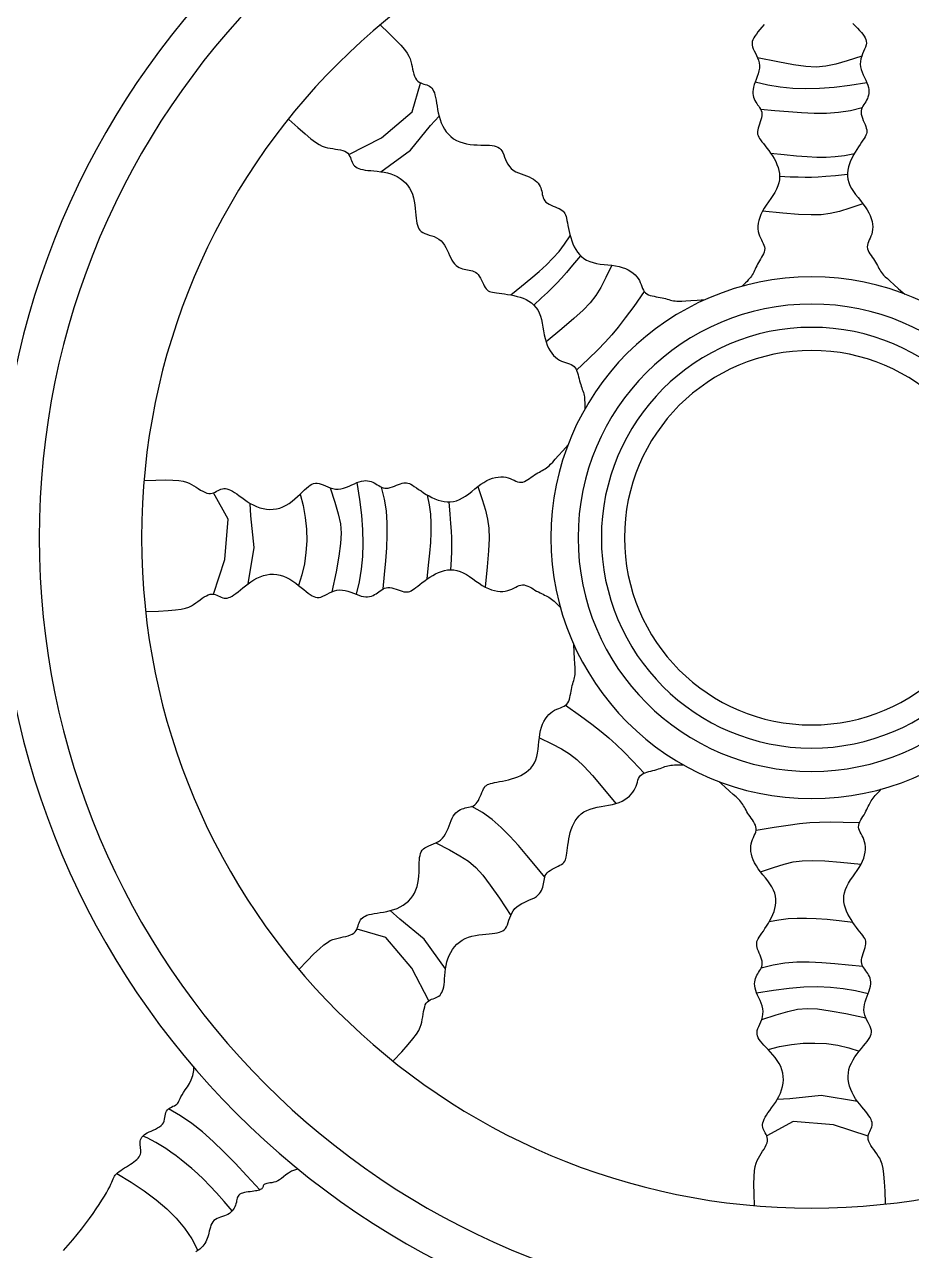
# Model space of a CAD drawing. Header units: millimetres. Extents: x -37 to 8970, y -2 to 4773.
# Drawn here: x 8037.1 to 8117.4, y 796.9 to 907.8 of the extents above; entities that cross this region are included whole.
import ezdxf

# ---------------------------------------------------------------- set-up
doc = ezdxf.new("R2010")
doc.units = ezdxf.units.MM

msp = doc.modelspace()

# ---------------------------------------------------------------- linework, layer by layer
at = {"color": 18, "true_color": 0x000000}
for p, q in [((8072.19, 899.91), (8072.95, 902.51)), ((8069.4, 897.55), (8072.19, 899.91)), ((8072.05, 896.44), (8073.86, 898.66)), ((8073.86, 898.66), (8074.62, 899.5)), ((8066.45, 896.03), (8069.4, 897.55)), ((8069.34, 894.49), (8072.05, 896.44)), ((8055.52, 863.05), (8054.22, 865.42)), ((8057.59, 863.35), (8057.53, 864.48)), ((8055.23, 859.41), (8055.52, 863.05)), ((8057.89, 860.49), (8057.59, 863.35)), ((8057.34, 857.21), (8057.89, 860.49)), ((8054.21, 856.25), (8055.23, 859.41)), ((8071.06, 826.87), (8070.21, 827.63)), ((8073.28, 825.06), (8071.06, 826.87)), ((8069.8, 825.2), (8067.21, 825.96)), ((8072.17, 822.42), (8069.8, 825.2)), ((8075.22, 822.35), (8073.28, 825.06)), ((8073.69, 819.47), (8072.17, 822.42)), ((8052.34, 812.71), (8052.42, 813.15)), ((8052.42, 813.15), (8052.43, 813.44)), ((8052.03, 811.98), (8052.2, 812.33)), ((8052.2, 812.33), (8052.34, 812.71)), ((8051.26, 810.79), (8051.36, 810.97)), ((8051.36, 810.97), (8051.49, 811.18)), ((8051.49, 811.18), (8051.65, 811.41)), ((8051.65, 811.41), (8051.84, 811.68)), ((8051.84, 811.68), (8052.03, 811.98)), ((8109.22, 810.9), (8106.37, 810.6)), ((8112.51, 810.36), (8109.22, 810.9)), ((8050.27, 809.77), (8050.4, 809.85)), ((8050.4, 809.85), (8050.54, 809.92)), ((8050.54, 809.92), (8050.67, 809.98)), ((8050.67, 809.98), (8050.79, 810.05)), ((8050.79, 810.05), (8050.89, 810.12)), ((8050.89, 810.12), (8050.97, 810.2)), ((8050.97, 810.2), (8051.03, 810.29)), ((8051.03, 810.29), (8051.08, 810.39)), ((8051.08, 810.39), (8051.13, 810.5)), ((8051.13, 810.5), (8051.19, 810.64)), ((8051.19, 810.64), (8051.26, 810.79)), ((8106.37, 810.6), (8105.24, 810.55)), ((8049.73, 808.59), (8049.77, 808.75)), ((8049.77, 808.75), (8049.8, 808.91)), ((8049.8, 808.91), (8049.82, 809.07)), ((8049.82, 809.07), (8049.85, 809.22)), ((8049.85, 809.22), (8049.88, 809.36)), ((8049.88, 809.36), (8049.95, 809.49)), ((8049.95, 809.49), (8050.03, 809.6)), ((8050.03, 809.6), (8050.14, 809.69)), ((8050.14, 809.69), (8050.27, 809.77)), ((8048.21, 807.51), (8048.38, 807.6)), ((8048.38, 807.6), (8048.57, 807.68)), ((8048.57, 807.68), (8048.76, 807.77)), ((8048.76, 807.77), (8048.96, 807.86)), ((8048.96, 807.86), (8049.15, 807.96)), ((8049.15, 807.96), (8049.32, 808.06)), ((8049.32, 808.06), (8049.47, 808.18)), ((8049.47, 808.18), (8049.59, 808.3)), ((8049.59, 808.3), (8049.68, 808.44)), ((8049.68, 808.44), (8049.73, 808.59)), ((8106.67, 808.54), (8104.3, 807.24)), ((8110.31, 808.24), (8106.67, 808.54)), ((8113.47, 807.23), (8110.31, 808.24)), ((8047.56, 806.66), (8047.57, 806.78)), ((8047.56, 806.53), (8047.56, 806.66)), ((8047.57, 806.4), (8047.56, 806.53)), ((8047.57, 806.78), (8047.61, 806.9)), ((8047.61, 806.9), (8047.66, 807.02)), ((8047.66, 807.02), (8047.73, 807.12)), ((8047.73, 807.12), (8047.82, 807.23)), ((8047.82, 807.23), (8047.93, 807.33)), ((8047.93, 807.33), (8048.06, 807.42)), ((8048.06, 807.42), (8048.21, 807.51)), ((8047.38, 805.24), (8047.48, 805.35)), ((8047.48, 805.35), (8047.55, 805.47)), ((8047.55, 805.47), (8047.6, 805.59)), ((8047.59, 806.26), (8047.57, 806.4)), ((8047.61, 806.13), (8047.59, 806.26)), ((8047.6, 805.59), (8047.62, 805.72)), ((8047.62, 805.99), (8047.61, 806.13)), ((8047.63, 805.85), (8047.62, 805.99)), ((8047.62, 805.72), (8047.63, 805.85)), ((8045.81, 804.12), (8045.98, 804.23)), ((8045.98, 804.23), (8046.15, 804.35)), ((8046.15, 804.35), (8046.33, 804.46)), ((8046.33, 804.46), (8046.51, 804.57)), ((8046.51, 804.57), (8046.69, 804.68)), ((8046.69, 804.68), (8046.85, 804.79)), ((8046.85, 804.79), (8047.01, 804.9)), ((8047.01, 804.9), (8047.15, 805.01)), ((8047.15, 805.01), (8047.27, 805.12)), ((8047.27, 805.12), (8047.38, 805.24)), ((8061.88, 804.23), (8061.64, 804.17)), ((8045, 803.06), (8045.06, 803.22)), ((8045.06, 803.22), (8045.12, 803.35)), ((8045.12, 803.35), (8045.18, 803.48)), ((8045.18, 803.48), (8045.24, 803.59)), ((8045.24, 803.59), (8045.31, 803.69)), ((8045.31, 803.69), (8045.4, 803.79)), ((8045.4, 803.79), (8045.52, 803.9)), ((8045.52, 803.9), (8045.66, 804.01)), ((8045.66, 804.01), (8045.81, 804.12)), ((8060.02, 803.17), (8059.84, 803.1)), ((8060.19, 803.27), (8060.02, 803.17)), ((8060.36, 803.4), (8060.19, 803.27)), ((8060.54, 803.55), (8060.36, 803.4)), ((8060.74, 803.72), (8060.54, 803.55)), ((8060.98, 803.88), (8060.74, 803.72)), ((8061.27, 804.04), (8060.98, 803.88)), ((8061.64, 804.17), (8061.27, 804.04)), ((8044.33, 801.78), (8044.52, 802.1)), ((8044.52, 802.1), (8044.68, 802.39)), ((8044.68, 802.39), (8044.81, 802.65)), ((8044.81, 802.65), (8044.92, 802.87)), ((8044.92, 802.87), (8045, 803.06)), ((8056.7, 802.02), (8056.58, 801.96)), ((8056.84, 802.07), (8056.7, 802.02)), ((8057, 802.11), (8056.84, 802.07)), ((8057.17, 802.14), (8057, 802.11)), ((8057.35, 802.17), (8057.17, 802.14)), ((8057.53, 802.19), (8057.35, 802.17)), ((8057.7, 802.21), (8057.53, 802.19)), ((8057.86, 802.23), (8057.7, 802.21)), ((8058.01, 802.26), (8057.86, 802.23)), ((8058.14, 802.28), (8058.01, 802.26)), ((8058.26, 802.31), (8058.14, 802.28)), ((8058.36, 802.34), (8058.26, 802.31)), ((8058.44, 802.38), (8058.36, 802.34)), ((8058.51, 802.42), (8058.44, 802.38)), ((8058.57, 802.46), (8058.51, 802.42)), ((8058.61, 802.51), (8058.57, 802.46)), ((8058.65, 802.56), (8058.61, 802.51)), ((8058.67, 802.62), (8058.65, 802.56)), ((8058.69, 802.68), (8058.67, 802.62)), ((8058.71, 802.74), (8058.69, 802.68)), ((8058.74, 802.8), (8058.71, 802.74)), ((8058.79, 802.85), (8058.74, 802.8)), ((8058.85, 802.89), (8058.79, 802.85)), ((8058.93, 802.92), (8058.85, 802.89)), ((8059.04, 802.95), (8058.93, 802.92)), ((8059.17, 802.97), (8059.04, 802.95)), ((8059.32, 802.99), (8059.17, 802.97)), ((8059.49, 803.01), (8059.32, 802.99)), ((8059.66, 803.05), (8059.49, 803.01)), ((8059.84, 803.1), (8059.66, 803.05)), ((8043.59, 800.64), (8043.86, 801.05)), ((8043.86, 801.05), (8044.11, 801.43)), ((8044.11, 801.43), (8044.33, 801.78)), ((8056.2, 800.97), (8056.14, 800.84)), ((8056.24, 801.11), (8056.2, 800.97)), ((8056.28, 801.24), (8056.24, 801.11)), ((8056.3, 801.36), (8056.28, 801.24)), ((8056.32, 801.48), (8056.3, 801.36)), ((8056.35, 801.6), (8056.32, 801.48)), ((8056.38, 801.7), (8056.35, 801.6)), ((8056.43, 801.8), (8056.38, 801.7)), ((8056.49, 801.88), (8056.43, 801.8)), ((8056.58, 801.96), (8056.49, 801.88)), ((8042.97, 799.76), (8043.3, 800.21)), ((8043.3, 800.21), (8043.59, 800.64)), ((8054.68, 799.83), (8054.53, 799.77)), ((8054.85, 799.89), (8054.68, 799.83)), ((8055.02, 799.95), (8054.85, 799.89)), ((8055.19, 800), (8055.02, 799.95)), ((8055.36, 800.06), (8055.19, 800)), ((8055.51, 800.14), (8055.36, 800.06)), ((8055.65, 800.23), (8055.51, 800.14)), ((8055.78, 800.33), (8055.65, 800.23)), ((8055.89, 800.45), (8055.78, 800.33)), ((8055.99, 800.57), (8055.89, 800.45)), ((8056.07, 800.7), (8055.99, 800.57)), ((8056.14, 800.84), (8056.07, 800.7)), ((8041.88, 798.33), (8042.26, 798.81)), ((8042.26, 798.81), (8042.63, 799.29)), ((8042.63, 799.29), (8042.97, 799.76)), ((8053.87, 798.81), (8053.82, 798.63)), ((8053.92, 798.99), (8053.87, 798.81)), ((8053.98, 799.16), (8053.92, 798.99)), ((8054.05, 799.32), (8053.98, 799.16)), ((8054.14, 799.46), (8054.05, 799.32)), ((8054.25, 799.58), (8054.14, 799.46)), ((8054.38, 799.68), (8054.25, 799.58)), ((8054.53, 799.77), (8054.38, 799.68)), ((8041.06, 797.35), (8041.48, 797.83)), ((8041.48, 797.83), (8041.88, 798.33)), ((8053.51, 797.66), (8053.43, 797.52)), ((8053.58, 797.81), (8053.51, 797.66)), ((8053.64, 797.96), (8053.58, 797.81)), ((8053.69, 798.11), (8053.64, 797.96)), ((8053.74, 798.28), (8053.69, 798.11)), ((8053.78, 798.45), (8053.74, 798.28)), ((8053.82, 798.63), (8053.78, 798.45)), ((8040.63, 796.87), (8041.06, 797.35)), ((8052.8, 796.88), (8052.62, 796.76)), ((8052.96, 797.01), (8052.8, 796.88)), ((8053.1, 797.13), (8052.96, 797.01)), ((8053.23, 797.26), (8053.1, 797.13)), ((8053.34, 797.39), (8053.23, 797.26)), ((8053.43, 797.52), (8053.34, 797.39))]:
    msp.add_line(p, q, dxfattribs=at)
for points in [[(8069.28, 907.78), (8070.07, 907.03), (8070.69, 906.42), (8071.16, 905.93), (8071.5, 905.53), (8071.74, 905.21), (8071.9, 904.93), (8072, 904.69), (8072.07, 904.47), (8072.13, 904.23), (8072.18, 904), (8072.23, 903.76), (8072.29, 903.54), (8072.35, 903.32), (8072.41, 903.12), (8072.49, 902.95), (8072.59, 902.8), (8072.7, 902.68), (8072.82, 902.59), (8072.96, 902.52), (8073.1, 902.47), (8073.24, 902.42), (8073.38, 902.38), (8073.52, 902.34), (8073.65, 902.28), (8073.77, 902.22), (8073.87, 902.14), (8073.97, 902.04), (8074.05, 901.92), (8074.13, 901.78), (8074.2, 901.61), (8074.25, 901.43), (8074.31, 901.21), (8074.35, 900.97), (8074.4, 900.7), (8074.44, 900.41), (8074.49, 900.12), (8074.55, 899.81), (8074.62, 899.5), (8074.71, 899.2), (8074.81, 898.9), (8074.95, 898.62), (8075.1, 898.35), (8075.28, 898.1), (8075.48, 897.87), (8075.7, 897.66), (8075.94, 897.47), (8076.21, 897.31), (8076.49, 897.19), (8076.79, 897.09), (8077.11, 897.01), (8077.43, 896.96), (8077.76, 896.93), (8078.08, 896.91), (8078.39, 896.9), (8078.68, 896.9), (8078.96, 896.89), (8079.2, 896.88), (8079.42, 896.86), (8079.62, 896.82), (8079.79, 896.78), (8079.94, 896.71), (8080.08, 896.62), (8080.2, 896.51), (8080.3, 896.38), (8080.39, 896.21), (8080.48, 896.02), (8080.56, 895.81), (8080.65, 895.59), (8080.74, 895.37), (8080.86, 895.16), (8080.99, 894.96), (8081.15, 894.78), (8081.34, 894.63), (8081.56, 894.49), (8081.8, 894.38), (8082.05, 894.28), (8082.29, 894.19), (8082.54, 894.1), (8082.77, 894.01), (8082.98, 893.91), (8083.17, 893.81), (8083.33, 893.69), (8083.47, 893.57), (8083.58, 893.44), (8083.68, 893.3), (8083.76, 893.16), (8083.82, 893.02), (8083.87, 892.87), (8083.91, 892.72), (8083.94, 892.57), (8083.97, 892.42), (8084.01, 892.27), (8084.05, 892.13), (8084.11, 891.99), (8084.19, 891.86), (8084.3, 891.74), (8084.43, 891.64), (8084.59, 891.54), (8084.77, 891.45), (8084.95, 891.37), (8085.14, 891.3), (8085.32, 891.22), (8085.49, 891.15), (8085.64, 891.07), (8085.76, 890.99), (8085.86, 890.91), (8085.95, 890.81), (8086.02, 890.7), (8086.07, 890.58), (8086.12, 890.43), (8086.16, 890.27), (8086.2, 890.08), (8086.24, 889.86), (8086.29, 889.62), (8086.34, 889.36), (8086.39, 889.09), (8086.46, 888.81), (8086.54, 888.53), (8086.63, 888.24), (8086.73, 887.97), (8086.85, 887.7), (8086.99, 887.45), (8087.14, 887.21), (8087.32, 886.99), (8087.52, 886.8), (8087.74, 886.62), (8087.98, 886.47), (8088.26, 886.35), (8088.56, 886.26), (8088.88, 886.19), (8089.21, 886.13), (8089.56, 886.09), (8089.91, 886.05), (8090.25, 886.02), (8090.59, 885.97), (8090.91, 885.9), (8091.21, 885.82), (8091.49, 885.72), (8091.74, 885.6), (8091.97, 885.47), (8092.18, 885.32), (8092.36, 885.16), (8092.52, 884.99), (8092.65, 884.81), (8092.75, 884.63), (8092.84, 884.45), (8092.91, 884.27), (8092.98, 884.1), (8093.05, 883.93), (8093.12, 883.78), (8093.2, 883.64), (8093.3, 883.53), (8093.43, 883.43), (8093.57, 883.36), (8093.73, 883.3), (8093.91, 883.25), (8094.09, 883.22), (8094.28, 883.18), (8094.46, 883.15), (8094.64, 883.12), (8094.81, 883.08), (8094.97, 883.04), (8095.13, 883), (8095.28, 882.95), (8095.42, 882.91), (8095.56, 882.87), (8095.7, 882.84), (8095.84, 882.81), (8095.98, 882.79), (8096.14, 882.78), (8096.35, 882.78), (8096.61, 882.78), (8096.96, 882.8), (8097.41, 882.83), (8097.99, 882.86), (8098.71, 882.91)], [(8104.05, 907.81), (8103.85, 907.57), (8103.67, 907.35), (8103.49, 907.14), (8103.34, 906.94), (8103.21, 906.76), (8103.1, 906.59), (8103.03, 906.43), (8102.97, 906.27), (8102.95, 906.12), (8102.96, 905.95), (8102.99, 905.78), (8103.06, 905.61), (8103.15, 905.42), (8103.25, 905.22), (8103.35, 905.01), (8103.45, 904.79), (8103.54, 904.57), (8103.6, 904.34), (8103.63, 904.09), (8103.62, 903.85), (8103.58, 903.6), (8103.51, 903.34), (8103.42, 903.09), (8103.33, 902.84), (8103.23, 902.6), (8103.15, 902.37), (8103.08, 902.14), (8103.04, 901.93), (8103.02, 901.74), (8103.02, 901.55), (8103.04, 901.38), (8103.08, 901.22), (8103.13, 901.07), (8103.2, 900.93), (8103.28, 900.79), (8103.37, 900.66), (8103.46, 900.54), (8103.56, 900.42), (8103.64, 900.29), (8103.72, 900.16), (8103.78, 900.03), (8103.83, 899.88), (8103.85, 899.73), (8103.84, 899.56), (8103.8, 899.37), (8103.76, 899.18), (8103.7, 898.99), (8103.63, 898.8), (8103.57, 898.62), (8103.51, 898.44), (8103.47, 898.28), (8103.45, 898.13), (8103.44, 898), (8103.46, 897.87), (8103.5, 897.75), (8103.56, 897.62), (8103.63, 897.49), (8103.73, 897.36), (8103.85, 897.2), (8103.98, 897.03), (8104.13, 896.83), (8104.29, 896.63), (8104.46, 896.4), (8104.63, 896.17), (8104.79, 895.92), (8104.95, 895.67), (8105.09, 895.41), (8105.21, 895.15), (8105.31, 894.88), (8105.38, 894.6), (8105.43, 894.33), (8105.45, 894.05), (8105.44, 893.76), (8105.39, 893.48), (8105.3, 893.2), (8105.17, 892.91), (8105.01, 892.62), (8104.83, 892.33), (8104.64, 892.05), (8104.43, 891.76), (8104.24, 891.47), (8104.05, 891.19), (8103.89, 890.91), (8103.75, 890.63), (8103.65, 890.35), (8103.57, 890.08), (8103.52, 889.82), (8103.49, 889.56), (8103.49, 889.32), (8103.52, 889.09), (8103.56, 888.88), (8103.63, 888.68), (8103.71, 888.5), (8103.8, 888.32), (8103.88, 888.16), (8103.97, 888), (8104.03, 887.85), (8104.08, 887.69), (8104.1, 887.54), (8104.09, 887.38), (8104.05, 887.22), (8103.99, 887.06), (8103.91, 886.9), (8103.82, 886.74), (8103.72, 886.58), (8103.62, 886.42), (8103.53, 886.26), (8103.44, 886.11), (8103.37, 885.96), (8103.3, 885.82), (8103.23, 885.68), (8103.17, 885.54), (8103.11, 885.41), (8103.04, 885.28), (8102.97, 885.16), (8102.89, 885.04), (8102.81, 884.92), (8102.72, 884.81), (8102.61, 884.69), (8102.5, 884.56), (8102.37, 884.43), (8102.22, 884.28), (8102.06, 884.12)], [(8112.08, 907.91), (8112.29, 907.68), (8112.5, 907.47), (8112.68, 907.27), (8112.85, 907.09), (8112.99, 906.92), (8113.11, 906.76), (8113.2, 906.6), (8113.26, 906.45), (8113.29, 906.29), (8113.3, 906.13), (8113.27, 905.96), (8113.22, 905.77), (8113.14, 905.58), (8113.05, 905.37), (8112.96, 905.16), (8112.88, 904.94), (8112.81, 904.71), (8112.76, 904.47), (8112.75, 904.23), (8112.77, 903.98), (8112.83, 903.73), (8112.92, 903.49), (8113.02, 903.24), (8113.13, 903), (8113.24, 902.76), (8113.34, 902.53), (8113.43, 902.32), (8113.48, 902.11), (8113.52, 901.92), (8113.53, 901.73), (8113.52, 901.56), (8113.49, 901.4), (8113.44, 901.24), (8113.39, 901.1), (8113.32, 900.96), (8113.24, 900.82), (8113.15, 900.69), (8113.07, 900.56), (8112.99, 900.43), (8112.92, 900.3), (8112.87, 900.16), (8112.83, 900.01), (8112.82, 899.86), (8112.84, 899.69), (8112.89, 899.51), (8112.95, 899.32), (8113.02, 899.13), (8113.1, 898.95), (8113.18, 898.77), (8113.24, 898.59), (8113.29, 898.43), (8113.33, 898.29), (8113.34, 898.15), (8113.33, 898.03), (8113.3, 897.9), (8113.25, 897.78), (8113.18, 897.64), (8113.1, 897.5), (8112.99, 897.33), (8112.87, 897.15), (8112.73, 896.95), (8112.58, 896.73), (8112.43, 896.5), (8112.28, 896.25), (8112.13, 896), (8112, 895.73), (8111.87, 895.47), (8111.77, 895.19), (8111.69, 894.92), (8111.63, 894.64), (8111.6, 894.36), (8111.6, 894.08), (8111.63, 893.8), (8111.7, 893.52), (8111.81, 893.24), (8111.95, 892.96), (8112.13, 892.69), (8112.33, 892.41), (8112.55, 892.14), (8112.77, 891.87), (8112.98, 891.59), (8113.19, 891.32), (8113.37, 891.05), (8113.52, 890.78), (8113.65, 890.51), (8113.74, 890.25), (8113.81, 889.99), (8113.85, 889.74), (8113.87, 889.5), (8113.86, 889.27), (8113.83, 889.05), (8113.78, 888.85), (8113.71, 888.66), (8113.63, 888.48), (8113.56, 888.31), (8113.49, 888.15), (8113.43, 887.99), (8113.39, 887.83), (8113.38, 887.68), (8113.4, 887.52), (8113.45, 887.37), (8113.53, 887.21), (8113.62, 887.06), (8113.72, 886.9), (8113.83, 886.75), (8113.94, 886.59), (8114.04, 886.44), (8114.13, 886.3), (8114.22, 886.15), (8114.3, 886.01), (8114.37, 885.88), (8114.44, 885.74), (8114.52, 885.62), (8114.59, 885.49), (8114.67, 885.38), (8114.75, 885.26), (8114.86, 885.14), (8115, 884.99), (8115.2, 884.81), (8115.45, 884.58), (8115.79, 884.28), (8116.22, 883.9), (8116.77, 883.42)], [(8112.88, 904.94), (8111.57, 904.52), (8110.53, 904.22), (8109.63, 904.03), (8108.76, 903.96), (8107.82, 904), (8106.7, 904.16), (8105.28, 904.42), (8103.45, 904.79)], [(8113.34, 902.53), (8111.81, 902.29), (8110.39, 902.12), (8109.07, 902.02), (8107.83, 901.99), (8106.65, 902.03), (8105.51, 902.14), (8104.37, 902.33), (8103.23, 902.6)], [(8103.72, 900.16), (8105.02, 900.04), (8106.26, 899.92), (8107.44, 899.83), (8108.58, 899.78), (8109.69, 899.78), (8110.77, 899.86), (8111.85, 900.03), (8112.92, 900.3)], [(8061.04, 899.22), (8061.84, 898.48), (8062.49, 897.9), (8063.01, 897.47), (8063.43, 897.15), (8063.77, 896.94), (8064.05, 896.8), (8064.3, 896.71), (8064.53, 896.66), (8064.77, 896.62), (8065.01, 896.58), (8065.24, 896.54), (8065.47, 896.5), (8065.69, 896.46), (8065.9, 896.4), (8066.08, 896.34), (8066.23, 896.25), (8066.36, 896.15), (8066.45, 896.03), (8066.53, 895.9), (8066.6, 895.77), (8066.65, 895.63), (8066.7, 895.49), (8066.75, 895.35), (8066.81, 895.23), (8066.89, 895.11), (8066.98, 895.01), (8067.08, 894.93), (8067.21, 894.85), (8067.35, 894.78), (8067.52, 894.73), (8067.71, 894.68), (8067.93, 894.64), (8068.18, 894.61), (8068.44, 894.59), (8068.73, 894.56), (8069.03, 894.53), (8069.34, 894.49), (8069.65, 894.44), (8069.96, 894.38), (8070.27, 894.29), (8070.56, 894.18), (8070.84, 894.04), (8071.1, 893.88), (8071.35, 893.7), (8071.57, 893.49), (8071.77, 893.26), (8071.94, 893.01), (8072.09, 892.73), (8072.21, 892.44), (8072.3, 892.13), (8072.37, 891.81), (8072.43, 891.49), (8072.47, 891.17), (8072.5, 890.86), (8072.53, 890.56), (8072.55, 890.29), (8072.58, 890.05), (8072.62, 889.83), (8072.66, 889.64), (8072.72, 889.47), (8072.79, 889.32), (8072.89, 889.19), (8073.01, 889.08), (8073.15, 888.98), (8073.33, 888.9), (8073.52, 888.83), (8073.73, 888.76), (8073.96, 888.69), (8074.18, 888.61), (8074.4, 888.51), (8074.61, 888.39), (8074.8, 888.24), (8074.97, 888.06), (8075.11, 887.85), (8075.24, 887.62), (8075.36, 887.38), (8075.47, 887.14), (8075.58, 886.9), (8075.68, 886.68), (8075.79, 886.47), (8075.91, 886.29), (8076.03, 886.14), (8076.16, 886.01), (8076.3, 885.91), (8076.44, 885.82), (8076.59, 885.75), (8076.74, 885.7), (8076.89, 885.66), (8077.04, 885.63), (8077.2, 885.61), (8077.35, 885.59), (8077.5, 885.56), (8077.64, 885.53), (8077.78, 885.47), (8077.92, 885.4), (8078.04, 885.3), (8078.15, 885.18), (8078.26, 885.03), (8078.36, 884.86), (8078.45, 884.68), (8078.54, 884.5), (8078.63, 884.32), (8078.72, 884.16), (8078.8, 884.01), (8078.89, 883.89), (8078.98, 883.8), (8079.08, 883.72), (8079.19, 883.66), (8079.32, 883.61), (8079.47, 883.58), (8079.64, 883.55), (8079.83, 883.52), (8080.05, 883.49), (8080.29, 883.46), (8080.55, 883.43), (8080.83, 883.39), (8081.11, 883.34), (8081.4, 883.28), (8081.69, 883.21), (8081.97, 883.13), (8082.24, 883.03), (8082.5, 882.91), (8082.75, 882.77), (8082.98, 882.61), (8083.19, 882.42), (8083.38, 882.21), (8083.55, 881.98), (8083.69, 881.71), (8083.8, 881.42), (8083.89, 881.11), (8083.97, 880.77), (8084.03, 880.43), (8084.09, 880.09), (8084.15, 879.74), (8084.22, 879.41), (8084.31, 879.1), (8084.41, 878.8), (8084.53, 878.53), (8084.67, 878.29), (8084.82, 878.07), (8084.98, 877.87), (8085.15, 877.7), (8085.33, 877.55), (8085.51, 877.43), (8085.7, 877.34), (8085.89, 877.27), (8086.07, 877.21), (8086.25, 877.15), (8086.42, 877.1), (8086.57, 877.04), (8086.72, 876.96), (8086.84, 876.87), (8086.94, 876.75), (8087.03, 876.61), (8087.1, 876.45), (8087.15, 876.28), (8087.2, 876.1), (8087.25, 875.92), (8087.29, 875.74), (8087.33, 875.56), (8087.38, 875.39), (8087.44, 875.23), (8087.49, 875.08), (8087.54, 874.93), (8087.59, 874.79), (8087.64, 874.65), (8087.69, 874.52), (8087.72, 874.38), (8087.75, 874.25), (8087.78, 874.11), (8087.79, 873.96), (8087.8, 873.8), (8087.81, 873.63), (8087.81, 873.44), (8087.81, 873.23), (8087.81, 873)], [(8104.63, 896.17), (8105.87, 896.03), (8106.97, 895.92), (8107.94, 895.85), (8108.83, 895.8), (8109.67, 895.8), (8110.49, 895.85), (8111.32, 895.96), (8112.21, 896.13)], [(8111.6, 894.22), (8110.5, 894.12), (8109.64, 894.05), (8108.94, 894), (8108.34, 893.97), (8107.76, 893.96), (8107.14, 893.98), (8106.39, 894), (8105.45, 894.05)], [(8112.98, 891.59), (8111.81, 891.19), (8110.86, 890.89), (8110.03, 890.7), (8109.2, 890.59), (8108.29, 890.57), (8107.16, 890.62), (8105.73, 890.73), (8103.89, 890.91)], [(8081.11, 883.34), (8082.08, 884.13), (8082.93, 884.82), (8083.68, 885.45), (8084.34, 886.05), (8084.93, 886.65), (8085.48, 887.26), (8085.99, 887.93), (8086.5, 888.67)], [(8087.42, 886.89), (8086.71, 886.04), (8086.15, 885.38), (8085.69, 884.85), (8085.29, 884.41), (8084.89, 884), (8084.43, 883.56), (8083.89, 883.06), (8083.19, 882.42)], [(8090.25, 886.02), (8089.71, 884.9), (8089.25, 884.02), (8088.8, 883.29), (8088.29, 882.63), (8087.66, 881.97), (8086.83, 881.21), (8085.74, 880.28), (8084.31, 879.1)], [(8093.2, 883.64), (8092.24, 882.3), (8091.47, 881.26), (8090.84, 880.42), (8090.26, 879.72), (8089.66, 879.06), (8088.98, 878.37), (8088.14, 877.55), (8087.06, 876.53)], [(8047.91, 866.55), (8048.99, 866.59), (8049.86, 866.6), (8050.54, 866.58), (8051.07, 866.54), (8051.46, 866.48), (8051.77, 866.4), (8052.01, 866.3), (8052.22, 866.19), (8052.42, 866.06), (8052.63, 865.93), (8052.83, 865.81), (8053.03, 865.68), (8053.23, 865.57), (8053.41, 865.48), (8053.59, 865.41), (8053.77, 865.37), (8053.93, 865.37), (8054.08, 865.39), (8054.22, 865.44), (8054.36, 865.5), (8054.49, 865.57), (8054.62, 865.64), (8054.75, 865.71), (8054.88, 865.76), (8055.01, 865.8), (8055.14, 865.81), (8055.28, 865.81), (8055.42, 865.79), (8055.58, 865.74), (8055.74, 865.67), (8055.92, 865.58), (8056.1, 865.47), (8056.31, 865.33), (8056.53, 865.17), (8056.76, 865), (8057.01, 864.82), (8057.26, 864.65), (8057.53, 864.48), (8057.81, 864.33), (8058.1, 864.19), (8058.39, 864.08), (8058.69, 864), (8058.99, 863.95), (8059.3, 863.93), (8059.6, 863.94), (8059.9, 863.98), (8060.2, 864.05), (8060.49, 864.16), (8060.78, 864.31), (8061.05, 864.48), (8061.32, 864.67), (8061.57, 864.88), (8061.81, 865.09), (8062.04, 865.31), (8062.25, 865.51), (8062.45, 865.7), (8062.63, 865.86), (8062.8, 866), (8062.96, 866.12), (8063.12, 866.21), (8063.27, 866.27), (8063.43, 866.31), (8063.59, 866.31), (8063.76, 866.29), (8063.94, 866.23), (8064.14, 866.16), (8064.34, 866.07), (8064.56, 865.98), (8064.78, 865.89), (8065.01, 865.82), (8065.25, 865.77), (8065.49, 865.76), (8065.74, 865.79), (8065.98, 865.85), (8066.23, 865.93), (8066.48, 866.04), (8066.72, 866.15), (8066.96, 866.26), (8067.18, 866.36), (8067.4, 866.44), (8067.61, 866.5), (8067.8, 866.53), (8067.98, 866.54), (8068.16, 866.53), (8068.32, 866.5), (8068.48, 866.46), (8068.62, 866.4), (8068.76, 866.33), (8068.9, 866.25), (8069.03, 866.16), (8069.16, 866.08), (8069.29, 866), (8069.42, 865.93), (8069.56, 865.88), (8069.7, 865.85), (8069.86, 865.84), (8070.03, 865.86), (8070.21, 865.9), (8070.4, 865.96), (8070.59, 866.04), (8070.77, 866.11), (8070.95, 866.19), (8071.13, 866.26), (8071.29, 866.31), (8071.43, 866.34), (8071.56, 866.35), (8071.69, 866.34), (8071.81, 866.31), (8071.94, 866.27), (8072.08, 866.2), (8072.22, 866.11), (8072.38, 866), (8072.57, 865.88), (8072.77, 865.74), (8072.99, 865.6), (8073.22, 865.44), (8073.47, 865.29), (8073.72, 865.15), (8073.98, 865.01), (8074.25, 864.89), (8074.53, 864.78), (8074.8, 864.7), (8075.08, 864.64), (8075.36, 864.61), (8075.64, 864.61), (8075.92, 864.65), (8076.2, 864.71), (8076.48, 864.82), (8076.75, 864.97), (8077.03, 865.14), (8077.31, 865.35), (8077.58, 865.56), (8077.85, 865.78), (8078.12, 866), (8078.4, 866.2), (8078.67, 866.38), (8078.94, 866.54), (8079.21, 866.66), (8079.47, 866.76), (8079.73, 866.82), (8079.98, 866.86), (8080.22, 866.88), (8080.45, 866.87), (8080.67, 866.84), (8080.87, 866.79), (8081.06, 866.72), (8081.24, 866.65), (8081.41, 866.57), (8081.57, 866.5), (8081.73, 866.44), (8081.89, 866.4), (8082.04, 866.39), (8082.19, 866.41), (8082.35, 866.47), (8082.51, 866.54), (8082.66, 866.63), (8082.82, 866.73), (8082.97, 866.84), (8083.12, 866.95), (8083.27, 867.05), (8083.42, 867.15), (8083.57, 867.23), (8083.71, 867.31), (8083.84, 867.38), (8083.97, 867.46), (8084.1, 867.53), (8084.22, 867.6), (8084.34, 867.68), (8084.46, 867.77), (8084.58, 867.87), (8084.72, 868.02), (8084.91, 868.21), (8085.14, 868.47), (8085.44, 868.8), (8085.82, 869.24), (8086.3, 869.78)], [(8067.18, 866.36), (8067.43, 864.82), (8067.6, 863.4), (8067.7, 862.09), (8067.73, 860.85), (8067.69, 859.67), (8067.57, 858.52), (8067.38, 857.39), (8067.12, 856.25)], [(8062.04, 865.31), (8062.32, 864.27), (8062.51, 863.21), (8062.62, 862.14), (8062.64, 861.08), (8062.57, 860.02), (8062.43, 859), (8062.21, 858.01), (8061.91, 857.06)], [(8064.78, 865.89), (8065.2, 864.59), (8065.5, 863.54), (8065.69, 862.64), (8065.76, 861.78), (8065.71, 860.84), (8065.56, 859.71), (8065.3, 858.29), (8064.93, 856.47)], [(8069.55, 856.73), (8069.68, 858.04), (8069.8, 859.27), (8069.89, 860.46), (8069.94, 861.59), (8069.94, 862.7), (8069.86, 863.79), (8069.69, 864.86), (8069.42, 865.93)], [(8078.12, 866), (8078.53, 864.82), (8078.82, 863.87), (8079.02, 863.04), (8079.13, 862.22), (8079.15, 861.3), (8079.1, 860.18), (8078.99, 858.75), (8078.81, 856.9)], [(8073.55, 857.64), (8073.68, 858.89), (8073.79, 859.98), (8073.87, 860.95), (8073.92, 861.84), (8073.92, 862.68), (8073.87, 863.5), (8073.76, 864.34), (8073.59, 865.22)], [(8075.5, 864.61), (8075.6, 863.51), (8075.67, 862.65), (8075.72, 861.95), (8075.75, 861.35), (8075.76, 860.78), (8075.74, 860.15), (8075.71, 859.4), (8075.67, 858.46)], [(8048.13, 854.68), (8049.22, 854.72), (8050.09, 854.77), (8050.76, 854.83), (8051.28, 854.91), (8051.68, 854.99), (8051.97, 855.1), (8052.21, 855.21), (8052.41, 855.34), (8052.61, 855.47), (8052.8, 855.61), (8053, 855.76), (8053.19, 855.89), (8053.37, 856.01), (8053.56, 856.12), (8053.73, 856.2), (8053.9, 856.25), (8054.06, 856.27), (8054.21, 856.25), (8054.36, 856.22), (8054.5, 856.16), (8054.64, 856.1), (8054.77, 856.04), (8054.91, 855.98), (8055.04, 855.94), (8055.17, 855.91), (8055.3, 855.9), (8055.44, 855.91), (8055.58, 855.95), (8055.73, 856), (8055.89, 856.08), (8056.06, 856.19), (8056.24, 856.31), (8056.43, 856.47), (8056.64, 856.64), (8056.86, 856.82), (8057.1, 857.01), (8057.34, 857.21), (8057.6, 857.39), (8057.87, 857.56), (8058.14, 857.72), (8058.43, 857.84), (8058.72, 857.94), (8059.02, 858.02), (8059.32, 858.06), (8059.63, 858.07), (8059.93, 858.05), (8060.23, 857.99), (8060.53, 857.9), (8060.82, 857.78), (8061.11, 857.63), (8061.39, 857.45), (8061.65, 857.26), (8061.91, 857.06), (8062.15, 856.87), (8062.37, 856.68), (8062.58, 856.5), (8062.78, 856.35), (8062.96, 856.22), (8063.13, 856.12), (8063.29, 856.04), (8063.45, 855.99), (8063.6, 855.96), (8063.77, 855.97), (8063.93, 856), (8064.11, 856.07), (8064.3, 856.16), (8064.5, 856.26), (8064.71, 856.37), (8064.93, 856.47), (8065.15, 856.55), (8065.38, 856.61), (8065.62, 856.64), (8065.87, 856.63), (8066.12, 856.59), (8066.38, 856.52), (8066.63, 856.43), (8066.88, 856.34), (8067.12, 856.25), (8067.35, 856.16), (8067.58, 856.09), (8067.78, 856.05), (8067.98, 856.03), (8068.16, 856.03), (8068.34, 856.05), (8068.5, 856.09), (8068.65, 856.15), (8068.79, 856.22), (8068.93, 856.29), (8069.06, 856.38), (8069.18, 856.48), (8069.3, 856.57), (8069.43, 856.66), (8069.55, 856.73), (8069.69, 856.8), (8069.83, 856.84), (8069.99, 856.86), (8070.16, 856.85), (8070.34, 856.82), (8070.53, 856.77), (8070.73, 856.71), (8070.92, 856.64), (8071.1, 856.58), (8071.28, 856.53), (8071.44, 856.48), (8071.59, 856.46), (8071.72, 856.46), (8071.85, 856.48), (8071.97, 856.51), (8072.09, 856.57), (8072.22, 856.65), (8072.36, 856.74), (8072.52, 856.86), (8072.69, 857), (8072.88, 857.15), (8073.09, 857.31), (8073.32, 857.47), (8073.55, 857.64), (8073.79, 857.81), (8074.05, 857.96), (8074.31, 858.1), (8074.57, 858.22), (8074.84, 858.32), (8075.12, 858.4), (8075.39, 858.45), (8075.67, 858.46), (8075.95, 858.45), (8076.24, 858.4), (8076.52, 858.31), (8076.81, 858.19), (8077.1, 858.03), (8077.39, 857.85), (8077.67, 857.65), (8077.96, 857.45), (8078.25, 857.25), (8078.53, 857.06), (8078.81, 856.9), (8079.09, 856.77), (8079.37, 856.66), (8079.64, 856.58), (8079.9, 856.53), (8080.15, 856.51), (8080.4, 856.51), (8080.62, 856.53), (8080.84, 856.58), (8081.04, 856.64), (8081.22, 856.72), (8081.4, 856.81), (8081.56, 856.9), (8081.72, 856.98), (8081.87, 857.05), (8082.03, 857.09), (8082.18, 857.11), (8082.33, 857.1), (8082.49, 857.06), (8082.65, 857), (8082.82, 856.92), (8082.98, 856.83), (8083.14, 856.73), (8083.3, 856.63), (8083.45, 856.54), (8083.61, 856.46), (8083.76, 856.38), (8083.9, 856.31), (8084.04, 856.25), (8084.18, 856.18), (8084.31, 856.12), (8084.44, 856.05), (8084.56, 855.98), (8084.68, 855.91), (8084.79, 855.82), (8084.91, 855.73), (8085.03, 855.63), (8085.16, 855.51), (8085.29, 855.38), (8085.44, 855.23), (8085.6, 855.07)], [(8061.94, 822.29), (8062.69, 823.09), (8063.29, 823.71), (8063.79, 824.18), (8064.19, 824.52), (8064.51, 824.75), (8064.78, 824.91), (8065.02, 825.01), (8065.25, 825.08), (8065.48, 825.14), (8065.72, 825.19), (8065.95, 825.25), (8066.18, 825.3), (8066.4, 825.36), (8066.6, 825.43), (8066.77, 825.51), (8066.92, 825.6), (8067.04, 825.71), (8067.13, 825.83), (8067.2, 825.97), (8067.25, 826.11), (8067.3, 826.25), (8067.34, 826.4), (8067.38, 826.53), (8067.44, 826.66), (8067.5, 826.78), (8067.58, 826.89), (8067.68, 826.98), (8067.8, 827.07), (8067.94, 827.14), (8068.1, 827.21), (8068.29, 827.27), (8068.51, 827.32), (8068.75, 827.37), (8069.02, 827.41), (8069.3, 827.45), (8069.6, 827.5), (8069.91, 827.56), (8070.21, 827.63), (8070.52, 827.72), (8070.82, 827.83), (8071.1, 827.96), (8071.37, 828.11), (8071.62, 828.29), (8071.85, 828.49), (8072.06, 828.71), (8072.25, 828.96), (8072.4, 829.22), (8072.53, 829.5), (8072.63, 829.8), (8072.7, 830.12), (8072.75, 830.44), (8072.79, 830.77), (8072.81, 831.09), (8072.82, 831.4), (8072.82, 831.7), (8072.83, 831.97), (8072.84, 832.21), (8072.86, 832.43), (8072.9, 832.63), (8072.94, 832.8), (8073.01, 832.96), (8073.09, 833.09), (8073.21, 833.21), (8073.34, 833.31), (8073.51, 833.41), (8073.7, 833.49), (8073.91, 833.57), (8074.13, 833.66), (8074.34, 833.76), (8074.56, 833.87), (8074.76, 834), (8074.94, 834.17), (8075.09, 834.36), (8075.22, 834.58), (8075.34, 834.81), (8075.44, 835.06), (8075.53, 835.31), (8075.62, 835.55), (8075.71, 835.78), (8075.81, 836), (8075.91, 836.18), (8076.03, 836.34), (8076.15, 836.48), (8076.28, 836.59), (8076.41, 836.69), (8076.56, 836.77), (8076.7, 836.83), (8076.85, 836.88), (8077, 836.92), (8077.15, 836.95), (8077.3, 836.98), (8077.45, 837.02), (8077.59, 837.06), (8077.73, 837.12), (8077.86, 837.2), (8077.97, 837.31), (8078.08, 837.45), (8078.18, 837.6), (8078.26, 837.78), (8078.35, 837.96), (8078.42, 838.15), (8078.5, 838.33), (8078.57, 838.5), (8078.65, 838.65), (8078.73, 838.78), (8078.81, 838.88), (8078.91, 838.96), (8079.02, 839.03), (8079.14, 839.08), (8079.28, 839.13), (8079.45, 839.17), (8079.64, 839.21), (8079.86, 839.25), (8080.1, 839.3), (8080.35, 839.35), (8080.63, 839.41), (8080.91, 839.47), (8081.19, 839.55), (8081.47, 839.64), (8081.75, 839.74), (8082.02, 839.86), (8082.27, 840), (8082.51, 840.16), (8082.73, 840.33), (8082.92, 840.53), (8083.1, 840.75), (8083.25, 841), (8083.37, 841.27), (8083.46, 841.57), (8083.53, 841.89), (8083.59, 842.23), (8083.63, 842.57), (8083.66, 842.92), (8083.7, 843.27), (8083.75, 843.6), (8083.81, 843.92), (8083.9, 844.22), (8084, 844.5), (8084.12, 844.75), (8084.25, 844.98), (8084.4, 845.19), (8084.56, 845.37), (8084.73, 845.53), (8084.9, 845.66), (8085.08, 845.77), (8085.27, 845.85), (8085.45, 845.93), (8085.62, 845.99), (8085.79, 846.06), (8085.94, 846.13), (8086.08, 846.21), (8086.19, 846.31), (8086.29, 846.44), (8086.36, 846.59), (8086.42, 846.75), (8086.47, 846.92), (8086.5, 847.1), (8086.54, 847.29), (8086.57, 847.47), (8086.6, 847.65), (8086.64, 847.82), (8086.68, 847.99), (8086.72, 848.14), (8086.77, 848.29), (8086.81, 848.44), (8086.85, 848.58), (8086.88, 848.72), (8086.91, 848.85), (8086.93, 848.99), (8086.94, 849.16), (8086.94, 849.36), (8086.94, 849.63), (8086.92, 849.97), (8086.89, 850.43), (8086.85, 851), (8086.81, 851.72)], [(8086.08, 846.21), (8087.42, 845.25), (8088.46, 844.49), (8089.3, 843.85), (8090, 843.27), (8090.66, 842.67), (8091.35, 841.99), (8092.17, 841.15), (8093.19, 840.08)], [(8083.7, 843.27), (8084.82, 842.72), (8085.7, 842.26), (8086.43, 841.81), (8087.09, 841.3), (8087.75, 840.67), (8088.51, 839.84), (8089.44, 838.75), (8090.62, 837.32)], [(8070.49, 814.06), (8071.24, 814.85), (8071.82, 815.5), (8072.25, 816.02), (8072.57, 816.44), (8072.78, 816.78), (8072.92, 817.07), (8073.01, 817.31), (8073.06, 817.54), (8073.1, 817.78), (8073.14, 818.02), (8073.18, 818.26), (8073.22, 818.49), (8073.26, 818.71), (8073.32, 818.91), (8073.38, 819.09), (8073.47, 819.24), (8073.57, 819.37), (8073.69, 819.47), (8073.82, 819.55), (8073.95, 819.61), (8074.09, 819.66), (8074.23, 819.71), (8074.37, 819.77), (8074.49, 819.83), (8074.6, 819.9), (8074.71, 819.99), (8074.79, 820.1), (8074.87, 820.22), (8074.94, 820.36), (8074.99, 820.53), (8075.04, 820.72), (8075.08, 820.94), (8075.11, 821.19), (8075.13, 821.46), (8075.16, 821.75), (8075.19, 822.05), (8075.22, 822.35), (8075.27, 822.67), (8075.34, 822.98), (8075.43, 823.28), (8075.54, 823.57), (8075.68, 823.85), (8075.84, 824.11), (8076.02, 824.36), (8076.23, 824.58), (8076.46, 824.78), (8076.71, 824.96), (8076.99, 825.1), (8077.28, 825.22), (8077.59, 825.32), (8077.91, 825.39), (8078.23, 825.44), (8078.55, 825.48), (8078.86, 825.51), (8079.15, 825.54), (8079.43, 825.56), (8079.67, 825.59), (8079.89, 825.63), (8080.08, 825.67), (8080.25, 825.73), (8080.4, 825.81), (8080.53, 825.9), (8080.64, 826.02), (8080.74, 826.17), (8080.82, 826.34), (8080.89, 826.54), (8080.95, 826.75), (8081.03, 826.97), (8081.11, 827.19), (8081.21, 827.41), (8081.33, 827.62), (8081.48, 827.81), (8081.66, 827.98), (8081.87, 828.13), (8082.1, 828.26), (8082.34, 828.37), (8082.58, 828.48), (8082.82, 828.59), (8083.04, 828.69), (8083.25, 828.8), (8083.43, 828.92), (8083.58, 829.05), (8083.71, 829.18), (8083.81, 829.31), (8083.9, 829.46), (8083.97, 829.6), (8084.02, 829.75), (8084.06, 829.9), (8084.09, 830.06), (8084.11, 830.21), (8084.13, 830.36), (8084.16, 830.51), (8084.19, 830.66), (8084.24, 830.8), (8084.32, 830.93), (8084.41, 831.05), (8084.54, 831.17), (8084.69, 831.27), (8084.86, 831.37), (8085.04, 831.47), (8085.22, 831.56), (8085.4, 831.64), (8085.56, 831.73), (8085.71, 831.81), (8085.83, 831.9), (8085.92, 831.99), (8086, 832.1), (8086.06, 832.21), (8086.11, 832.34), (8086.14, 832.48), (8086.17, 832.65), (8086.2, 832.84), (8086.23, 833.06), (8086.26, 833.3), (8086.29, 833.56), (8086.33, 833.84), (8086.38, 834.12), (8086.43, 834.41), (8086.5, 834.7), (8086.59, 834.98), (8086.69, 835.26), (8086.81, 835.52), (8086.95, 835.76), (8087.11, 835.99), (8087.3, 836.21), (8087.5, 836.39), (8087.74, 836.56), (8088, 836.7), (8088.3, 836.81), (8088.61, 836.9), (8088.94, 836.98), (8089.29, 837.04), (8089.63, 837.1), (8089.97, 837.17), (8090.31, 837.24), (8090.62, 837.32), (8090.92, 837.42), (8091.19, 837.54), (8091.43, 837.68), (8091.65, 837.83), (8091.85, 837.99), (8092.02, 838.16), (8092.17, 838.34), (8092.28, 838.52), (8092.38, 838.71), (8092.45, 838.9), (8092.51, 839.08), (8092.57, 839.26), (8092.62, 839.43), (8092.68, 839.59), (8092.76, 839.73), (8092.85, 839.85), (8092.97, 839.95), (8093.11, 840.04), (8093.27, 840.11), (8093.44, 840.17), (8093.62, 840.22), (8093.8, 840.26), (8093.98, 840.3), (8094.16, 840.35), (8094.33, 840.4), (8094.49, 840.45), (8094.64, 840.5), (8094.78, 840.56), (8094.93, 840.61), (8095.06, 840.66), (8095.2, 840.7), (8095.34, 840.74), (8095.47, 840.77), (8095.61, 840.79), (8095.76, 840.8), (8095.92, 840.81), (8096.09, 840.82), (8096.28, 840.82), (8096.49, 840.83), (8096.72, 840.83)], [(8103.17, 800.92), (8103.13, 802.01), (8103.12, 802.88), (8103.14, 803.56), (8103.18, 804.08), (8103.24, 804.48), (8103.32, 804.78), (8103.42, 805.02), (8103.53, 805.23), (8103.66, 805.44), (8103.78, 805.64), (8103.91, 805.85), (8104.04, 806.04), (8104.15, 806.24), (8104.24, 806.43), (8104.31, 806.61), (8104.35, 806.78), (8104.35, 806.94), (8104.33, 807.09), (8104.28, 807.24), (8104.22, 807.37), (8104.15, 807.51), (8104.08, 807.64), (8104.01, 807.77), (8103.96, 807.89), (8103.92, 808.02), (8103.9, 808.16), (8103.91, 808.29), (8103.93, 808.44), (8103.98, 808.59), (8104.05, 808.75), (8104.14, 808.93), (8104.25, 809.12), (8104.39, 809.32), (8104.55, 809.54), (8104.72, 809.77), (8104.9, 810.02), (8105.07, 810.28), (8105.24, 810.55), (8105.39, 810.82), (8105.53, 811.11), (8105.63, 811.4), (8105.72, 811.7), (8105.77, 812.01), (8105.79, 812.31), (8105.78, 812.62), (8105.74, 812.92), (8105.66, 813.22), (8105.56, 813.51), (8105.41, 813.79), (8105.24, 814.06), (8105.05, 814.33), (8104.84, 814.58), (8104.62, 814.82), (8104.41, 815.05), (8104.21, 815.26), (8104.02, 815.46), (8103.86, 815.64), (8103.72, 815.81), (8103.6, 815.98), (8103.51, 816.13), (8103.45, 816.29), (8103.41, 816.44), (8103.41, 816.6), (8103.43, 816.78), (8103.49, 816.96), (8103.56, 817.15), (8103.65, 817.36), (8103.74, 817.57), (8103.83, 817.79), (8103.9, 818.03), (8103.94, 818.26), (8103.96, 818.5), (8103.93, 818.75), (8103.87, 819), (8103.78, 819.25), (8103.68, 819.49), (8103.57, 819.73), (8103.46, 819.97), (8103.36, 820.2), (8103.28, 820.41), (8103.22, 820.62), (8103.19, 820.81), (8103.18, 821), (8103.19, 821.17), (8103.22, 821.33), (8103.26, 821.49), (8103.32, 821.64), (8103.39, 821.78), (8103.47, 821.91), (8103.55, 822.04), (8103.64, 822.17), (8103.72, 822.3), (8103.79, 822.43), (8103.84, 822.57), (8103.87, 822.72), (8103.88, 822.88), (8103.86, 823.05), (8103.82, 823.23), (8103.76, 823.41), (8103.68, 823.6), (8103.61, 823.79), (8103.53, 823.97), (8103.46, 824.14), (8103.41, 824.3), (8103.38, 824.44), (8103.37, 824.58), (8103.38, 824.7), (8103.4, 824.83), (8103.45, 824.95), (8103.52, 825.09), (8103.61, 825.23), (8103.71, 825.4), (8103.84, 825.58), (8103.98, 825.78), (8104.12, 826), (8104.27, 826.23), (8104.43, 826.48), (8104.57, 826.73), (8104.71, 827), (8104.83, 827.27), (8104.94, 827.54), (8105.02, 827.81), (8105.08, 828.09), (8105.11, 828.37), (8105.11, 828.65), (8105.07, 828.93), (8105, 829.21), (8104.9, 829.49), (8104.75, 829.77), (8104.57, 830.04), (8104.37, 830.32), (8104.16, 830.59), (8103.94, 830.87), (8103.72, 831.14), (8103.52, 831.41), (8103.34, 831.68), (8103.18, 831.95), (8103.06, 832.22), (8102.96, 832.48), (8102.9, 832.74), (8102.85, 832.99), (8102.84, 833.23), (8102.85, 833.46), (8102.88, 833.68), (8102.93, 833.88), (8103, 834.07), (8103.07, 834.25), (8103.15, 834.42), (8103.22, 834.58), (8103.28, 834.74), (8103.32, 834.9), (8103.33, 835.05), (8103.3, 835.21), (8103.25, 835.36), (8103.18, 835.52), (8103.09, 835.68), (8102.99, 835.83), (8102.88, 835.99), (8102.77, 836.14), (8102.67, 836.29), (8102.57, 836.43), (8102.49, 836.58), (8102.41, 836.72), (8102.33, 836.86), (8102.26, 836.99), (8102.19, 837.12), (8102.12, 837.24), (8102.04, 837.36), (8101.95, 837.47), (8101.85, 837.59), (8101.7, 837.74), (8101.51, 837.92), (8101.25, 838.15), (8100.91, 838.45), (8100.48, 838.83), (8099.94, 839.31)], [(8115.04, 801.14), (8115, 802.23), (8114.95, 803.1), (8114.89, 803.78), (8114.81, 804.3), (8114.72, 804.69), (8114.62, 804.99), (8114.51, 805.22), (8114.38, 805.42), (8114.25, 805.62), (8114.1, 805.82), (8113.96, 806.01), (8113.83, 806.2), (8113.7, 806.39), (8113.6, 806.57), (8113.52, 806.74), (8113.47, 806.91), (8113.45, 807.07), (8113.47, 807.23), (8113.5, 807.37), (8113.55, 807.51), (8113.62, 807.65), (8113.68, 807.79), (8113.74, 807.92), (8113.78, 808.05), (8113.81, 808.18), (8113.82, 808.32), (8113.81, 808.45), (8113.77, 808.6), (8113.72, 808.74), (8113.64, 808.9), (8113.53, 809.07), (8113.41, 809.25), (8113.25, 809.45), (8113.08, 809.66), (8112.9, 809.88), (8112.7, 810.11), (8112.51, 810.36), (8112.33, 810.61), (8112.16, 810.88), (8112, 811.16), (8111.88, 811.44), (8111.77, 811.73), (8111.7, 812.03), (8111.66, 812.34), (8111.65, 812.64), (8111.67, 812.94), (8111.72, 813.25), (8111.81, 813.55), (8111.94, 813.84), (8112.09, 814.12), (8112.27, 814.4), (8112.46, 814.66), (8112.65, 814.92), (8112.85, 815.16), (8113.04, 815.39), (8113.21, 815.6), (8113.37, 815.79), (8113.5, 815.97), (8113.6, 816.14), (8113.68, 816.3), (8113.73, 816.46), (8113.76, 816.62), (8113.75, 816.78), (8113.71, 816.95), (8113.65, 817.13), (8113.56, 817.32), (8113.46, 817.51), (8113.35, 817.72), (8113.25, 817.94), (8113.17, 818.16), (8113.1, 818.4), (8113.08, 818.64), (8113.09, 818.88), (8113.13, 819.14), (8113.2, 819.39), (8113.28, 819.64), (8113.38, 819.89), (8113.47, 820.13), (8113.56, 820.37), (8113.62, 820.59), (8113.67, 820.8), (8113.69, 820.99), (8113.69, 821.18), (8113.67, 821.35), (8113.63, 821.51), (8113.57, 821.66), (8113.5, 821.81), (8113.42, 821.94), (8113.34, 822.07), (8113.24, 822.19), (8113.15, 822.32), (8113.06, 822.44), (8112.98, 822.57), (8112.92, 822.7), (8112.88, 822.85), (8112.86, 823), (8112.87, 823.18), (8112.9, 823.36), (8112.95, 823.55), (8113.01, 823.74), (8113.07, 823.93), (8113.14, 824.12), (8113.19, 824.29), (8113.23, 824.46), (8113.26, 824.6), (8113.26, 824.74), (8113.24, 824.86), (8113.21, 824.98), (8113.15, 825.11), (8113.07, 825.24), (8112.98, 825.38), (8112.86, 825.53), (8112.72, 825.71), (8112.57, 825.9), (8112.41, 826.11), (8112.24, 826.33), (8112.08, 826.56), (8111.91, 826.81), (8111.76, 827.06), (8111.62, 827.32), (8111.5, 827.59), (8111.4, 827.86), (8111.32, 828.13), (8111.27, 828.41), (8111.25, 828.69), (8111.27, 828.97), (8111.32, 829.25), (8111.41, 829.54), (8111.53, 829.82), (8111.69, 830.11), (8111.87, 830.4), (8112.07, 830.69), (8112.27, 830.97), (8112.47, 831.26), (8112.65, 831.54), (8112.82, 831.83), (8112.95, 832.11), (8113.06, 832.38), (8113.14, 832.65), (8113.19, 832.91), (8113.21, 833.17), (8113.21, 833.41), (8113.19, 833.64), (8113.14, 833.85), (8113.08, 834.05), (8113, 834.24), (8112.91, 834.41), (8112.82, 834.57), (8112.74, 834.73), (8112.67, 834.89), (8112.62, 835.04), (8112.6, 835.19), (8112.62, 835.35), (8112.65, 835.51), (8112.72, 835.67), (8112.8, 835.83), (8112.89, 835.99), (8112.99, 836.15), (8113.09, 836.31), (8113.18, 836.47), (8113.26, 836.62), (8113.34, 836.77), (8113.41, 836.92), (8113.47, 837.06), (8113.54, 837.19), (8113.6, 837.33), (8113.67, 837.45), (8113.74, 837.57), (8113.81, 837.69), (8113.9, 837.81), (8113.99, 837.92), (8114.09, 838.04), (8114.21, 838.17), (8114.34, 838.3), (8114.49, 838.45), (8114.65, 838.61)], [(8084.19, 830.66), (8083.36, 831.67), (8082.57, 832.63), (8081.8, 833.53), (8081.03, 834.37), (8080.24, 835.14), (8079.42, 835.86), (8078.54, 836.5), (8077.59, 837.06)], [(8103.32, 834.9), (8104.95, 835.17), (8106.22, 835.36), (8107.26, 835.5), (8108.17, 835.59), (8109.06, 835.64), (8110.03, 835.65), (8111.21, 835.63), (8112.69, 835.59)], [(8074.34, 833.76), (8075.56, 833.13), (8076.51, 832.6), (8077.28, 832.1), (8077.94, 831.54), (8078.58, 830.84), (8079.26, 829.94), (8080.08, 828.75), (8081.11, 827.19)], [(8103.72, 831.14), (8104.9, 831.54), (8105.85, 831.84), (8106.68, 832.03), (8107.5, 832.14), (8108.42, 832.17), (8109.54, 832.12), (8110.97, 832), (8112.82, 831.83)], [(8112.08, 826.56), (8110.83, 826.7), (8109.74, 826.81), (8108.77, 826.89), (8107.88, 826.93), (8107.04, 826.93), (8106.22, 826.88), (8105.38, 826.77), (8104.5, 826.61)], [(8112.98, 822.57), (8111.68, 822.7), (8110.45, 822.81), (8109.26, 822.9), (8108.12, 822.95), (8107.02, 822.95), (8105.93, 822.87), (8104.86, 822.7), (8103.79, 822.43)], [(8103.36, 820.2), (8104.9, 820.44), (8106.32, 820.61), (8107.63, 820.72), (8108.87, 820.75), (8110.05, 820.7), (8111.2, 820.59), (8112.33, 820.4), (8113.47, 820.13)], [(8103.83, 817.79), (8105.13, 818.21), (8106.18, 818.51), (8107.08, 818.7), (8107.94, 818.77), (8108.88, 818.73), (8110.01, 818.57), (8111.43, 818.31), (8113.25, 817.94)], [(8104.41, 815.05), (8105.45, 815.33), (8106.51, 815.52), (8107.58, 815.63), (8108.64, 815.65), (8109.69, 815.59), (8110.72, 815.44), (8111.71, 815.22), (8112.65, 814.92)], [(8058.4, 802.36), (8057.23, 803.62), (8056.16, 804.77), (8055.14, 805.81), (8054.17, 806.75), (8053.21, 807.6), (8052.24, 808.37), (8051.23, 809.06), (8050.14, 809.69)], [(8055.89, 800.45), (8055.16, 801.32), (8054.49, 802.08), (8053.87, 802.74), (8053.3, 803.32), (8052.77, 803.83), (8052.26, 804.29), (8051.77, 804.7), (8051.29, 805.07), (8050.82, 805.43), (8050.35, 805.77), (8049.88, 806.09), (8049.43, 806.38), (8049, 806.64), (8048.58, 806.87), (8048.19, 807.07), (8047.82, 807.23)], [(8045.46, 803.85), (8046.76, 803.05), (8047.94, 802.26), (8049.01, 801.47), (8049.97, 800.65), (8050.83, 799.81), (8051.59, 798.91), (8052.24, 797.94), (8052.8, 796.88)]]:
    msp.add_lwpolyline(points, dxfattribs=at)
for major_axis, start_param, end_param in [((-52.08, 52.08), 3.926991, 10.210176), ((-49.44, 49.44), 3.926991, 10.210176), ((42.89, 42.89), 5.497787, 11.780972), ((16.69, 16.69), 5.497787, 11.780972), ((-14.95, 14.95), 3.926991, 10.210176), ((13.46, 13.46), 5.497787, 11.780972), ((-11.98, 11.98), 3.926991, 10.210176)]:
    msp.add_ellipse((8108.35, 861.37), major_axis=major_axis, ratio=1, start_param=start_param, end_param=end_param, dxfattribs=at)

doc.saveas('drawing.dxf')
